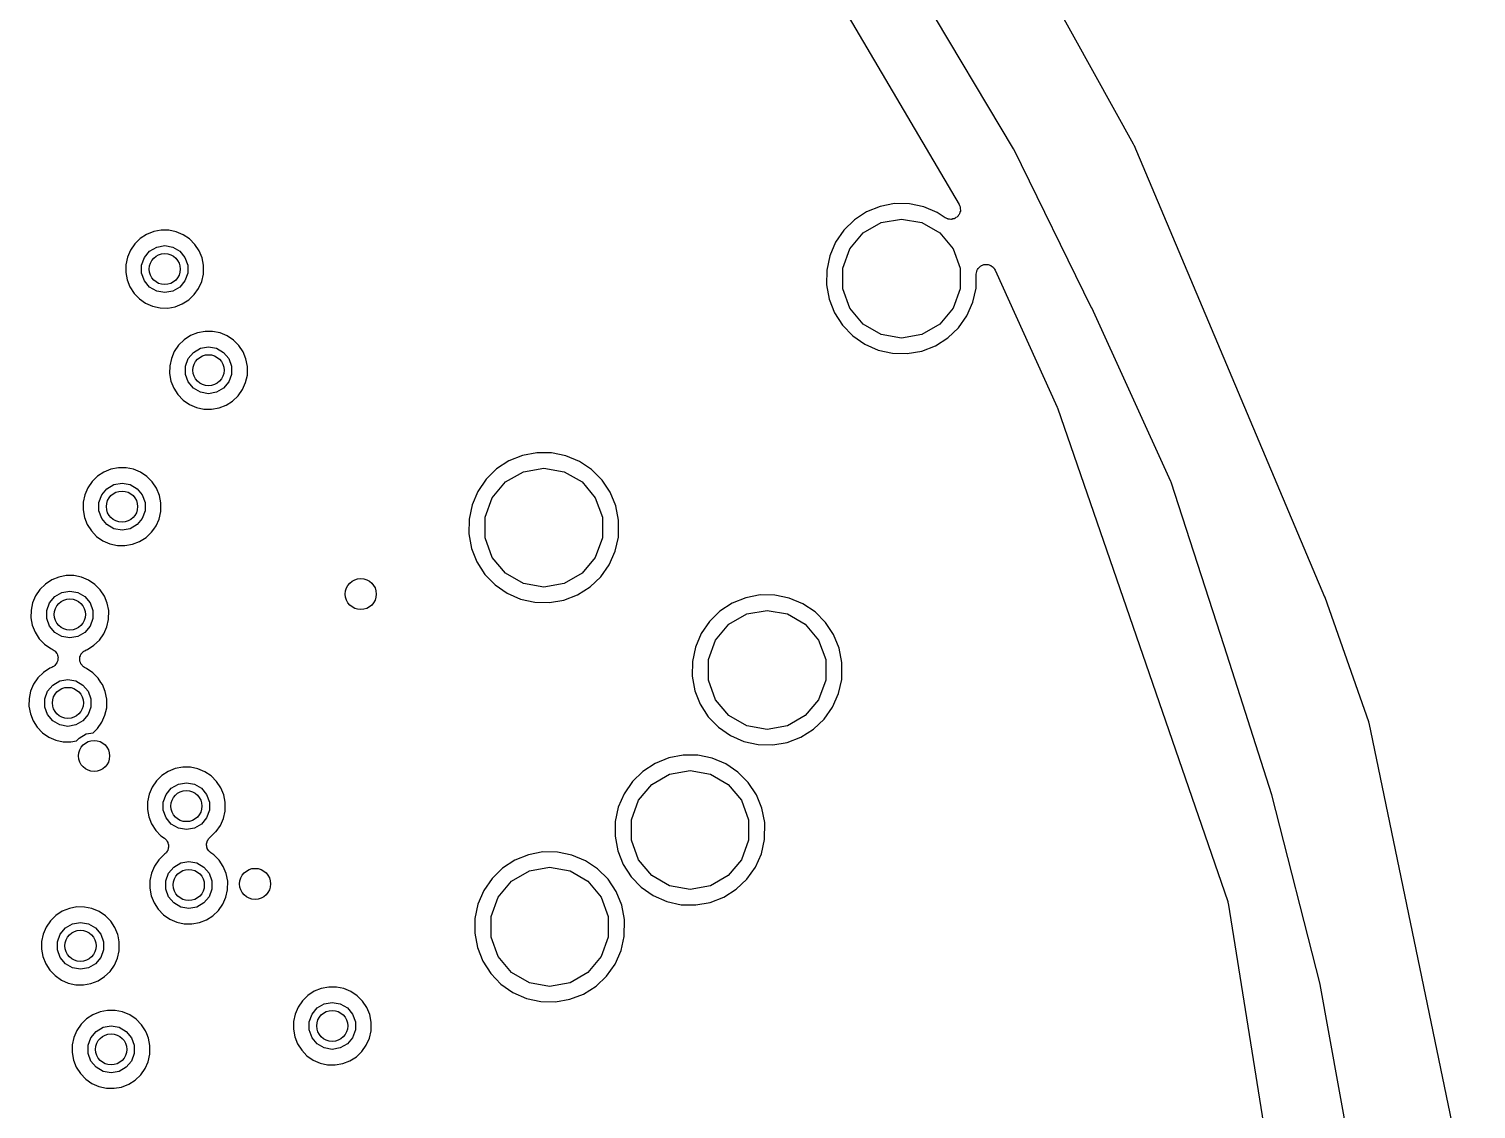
# Model space of a CAD drawing. Extents: x 83.8 to 170.2, y -169.8 to -83.8.
# Drawn here: x 151.32 to 169.91, y -119.61 to -105.72 of the extents above; entities that cross this region are included whole.
import ezdxf

# ---------------------------------------------------------------- set-up
doc = ezdxf.new("R2010")
doc.units = 0
doc.header["$MEASUREMENT"] = 0
doc.layers.add('BLACK', color=7, linetype='CONTINUOUS')

msp = doc.modelspace()

# ---------------------------------------------------------------- linework, layer by layer
at = {"layer": 'Black'}
for p, q in [((160.778, -103.744), (163.272, -107.981)), ((163.972, -107.264), (162.75, -105.22)), ((164.486, -105.35), (165.51, -107.201)), ((163.975, -107.269), (163.972, -107.264)), ((164.974, -109.308), (163.975, -107.269)), ((165.51, -107.201), (165.512, -107.208)), ((165.512, -107.208), (165.516, -107.213)), ((165.516, -107.213), (167.969, -113.021)), ((162.258, -108.006), (162.083, -108.076)), ((162.443, -107.97), (162.258, -108.006)), ((162.632, -107.972), (162.443, -107.97)), ((162.817, -108.009), (162.632, -107.972)), ((162.99, -108.083), (162.817, -108.009)), ((163.272, -107.981), (163.277, -107.996)), ((163.277, -107.996), (163.284, -108.01)), ((163.284, -108.01), (163.285, -108.016)), ((163.285, -108.016), (163.287, -108.022)), ((163.287, -108.022), (163.287, -108.038)), ((163.287, -108.038), (163.289, -108.054)), ((163.289, -108.054), (163.288, -108.06)), ((161.925, -108.18), (161.79, -108.312)), ((162.083, -108.076), (161.925, -108.18)), ((162.039, -108.347), (162.269, -108.214)), ((162.269, -108.214), (162.531, -108.168)), ((162.531, -108.168), (162.792, -108.214)), ((162.792, -108.214), (163.022, -108.347)), ((163.091, -108.151), (162.99, -108.083)), ((163.106, -108.157), (163.091, -108.151)), ((163.12, -108.165), (163.106, -108.157)), ((163.126, -108.166), (163.12, -108.165)), ((163.132, -108.169), (163.126, -108.166)), ((163.148, -108.17), (163.132, -108.169)), ((163.163, -108.172), (163.148, -108.17)), ((163.17, -108.171), (163.163, -108.172)), ((163.176, -108.172), (163.17, -108.171)), ((163.191, -108.167), (163.176, -108.172)), ((163.207, -108.164), (163.191, -108.167)), ((163.212, -108.161), (163.207, -108.164)), ((163.218, -108.159), (163.212, -108.161)), ((163.231, -108.15), (163.218, -108.159)), ((163.245, -108.142), (163.231, -108.15)), ((163.249, -108.137), (163.245, -108.142)), ((163.254, -108.134), (163.249, -108.137)), ((163.263, -108.12), (163.254, -108.134)), ((163.273, -108.108), (163.263, -108.12)), ((163.275, -108.102), (163.273, -108.108)), ((163.278, -108.097), (163.275, -108.102)), ((163.282, -108.081), (163.278, -108.097)), ((163.288, -108.066), (163.282, -108.081)), ((163.288, -108.06), (163.288, -108.066)), ((152.747, -108.419), (152.677, -108.488)), ((152.829, -108.366), (152.747, -108.419)), ((152.92, -108.329), (152.829, -108.366)), ((153.016, -108.311), (152.92, -108.329)), ((153.114, -108.311), (153.016, -108.311)), ((153.21, -108.331), (153.114, -108.311)), ((153.301, -108.369), (153.21, -108.331)), ((153.382, -108.424), (153.301, -108.369)), ((153.451, -108.493), (153.382, -108.424)), ((161.79, -108.312), (161.684, -108.467)), ((161.868, -108.55), (162.039, -108.347)), ((163.022, -108.347), (163.193, -108.55)), ((152.621, -108.569), (152.583, -108.659)), ((152.677, -108.488), (152.621, -108.569)), ((152.801, -108.66), (152.868, -108.58)), ((152.868, -108.58), (152.959, -108.528)), ((152.959, -108.528), (153.062, -108.51)), ((153.062, -108.51), (153.165, -108.528)), ((153.165, -108.528), (153.255, -108.58)), ((153.255, -108.58), (153.322, -108.66)), ((153.505, -108.575), (153.451, -108.493)), ((153.543, -108.666), (153.505, -108.575)), ((161.684, -108.467), (161.609, -108.641)), ((161.777, -108.8), (161.868, -108.55)), ((163.193, -108.55), (163.284, -108.8)), ((152.562, -108.755), (152.561, -108.853)), ((152.583, -108.659), (152.562, -108.755)), ((152.765, -108.759), (152.801, -108.66)), ((152.765, -108.863), (152.765, -108.759)), ((153.322, -108.66), (153.358, -108.759)), ((153.358, -108.759), (153.358, -108.863)), ((153.561, -108.761), (153.543, -108.666)), ((153.56, -108.875), (153.561, -108.761)), ((161.609, -108.641), (161.57, -108.825)), ((163.52, -108.799), (163.523, -108.794)), ((163.523, -108.794), (163.536, -108.784)), ((163.536, -108.784), (163.547, -108.772)), ((163.547, -108.772), (163.553, -108.77)), ((163.553, -108.77), (163.557, -108.766)), ((163.557, -108.766), (163.573, -108.761)), ((163.573, -108.761), (163.588, -108.754)), ((163.588, -108.754), (163.593, -108.754)), ((163.593, -108.754), (163.599, -108.752)), ((163.599, -108.752), (163.615, -108.752)), ((163.615, -108.752), (163.632, -108.751)), ((163.632, -108.751), (163.637, -108.752)), ((163.637, -108.752), (163.643, -108.752)), ((163.643, -108.752), (163.658, -108.758)), ((163.658, -108.758), (163.674, -108.763)), ((163.674, -108.763), (163.679, -108.766)), ((163.679, -108.766), (163.684, -108.768)), ((163.684, -108.768), (163.697, -108.779)), ((163.697, -108.779), (163.71, -108.788)), ((163.71, -108.788), (163.713, -108.793)), ((163.713, -108.793), (163.717, -108.797)), ((163.717, -108.797), (163.725, -108.811)), ((152.561, -108.853), (152.579, -108.949)), ((152.579, -108.949), (152.615, -109.041)), ((152.801, -108.962), (152.765, -108.863)), ((152.868, -109.042), (152.801, -108.962)), ((153.322, -108.962), (153.255, -109.042)), ((153.358, -108.863), (153.322, -108.962)), ((153.498, -109.059), (153.538, -108.97)), ((153.538, -108.97), (153.56, -108.875)), ((161.57, -108.825), (161.567, -109.014)), ((161.777, -109.066), (161.777, -108.8)), ((163.284, -108.8), (163.284, -109.066)), ((163.49, -109.055), (163.492, -108.875)), ((163.492, -108.875), (163.495, -108.859)), ((163.495, -108.859), (163.497, -108.843)), ((163.497, -108.843), (163.499, -108.838)), ((163.499, -108.838), (163.5, -108.832)), ((163.5, -108.832), (163.509, -108.818)), ((163.509, -108.818), (163.516, -108.803)), ((163.516, -108.803), (163.52, -108.799)), ((163.725, -108.811), (163.735, -108.825)), ((163.735, -108.825), (164.53, -110.584)), ((152.615, -109.041), (152.668, -109.123)), ((152.668, -109.123), (152.736, -109.194)), ((152.959, -109.094), (152.868, -109.042)), ((153.062, -109.112), (152.959, -109.094)), ((153.165, -109.094), (153.062, -109.112)), ((153.255, -109.042), (153.165, -109.094)), ((153.371, -109.207), (153.442, -109.139)), ((153.442, -109.139), (153.498, -109.059)), ((161.567, -109.014), (161.601, -109.199)), ((161.868, -109.315), (161.777, -109.066)), ((163.284, -109.066), (163.193, -109.315)), ((163.448, -109.238), (163.49, -109.055)), ((152.736, -109.194), (152.816, -109.25)), ((152.816, -109.25), (152.906, -109.289)), ((152.906, -109.289), (153.002, -109.31)), ((153.002, -109.31), (153.1, -109.312)), ((153.1, -109.312), (153.197, -109.295)), ((153.197, -109.295), (153.288, -109.259)), ((153.288, -109.259), (153.371, -109.207)), ((161.601, -109.199), (161.671, -109.375)), ((162.039, -109.519), (161.868, -109.315)), ((163.193, -109.315), (163.022, -109.519)), ((163.371, -109.41), (163.448, -109.238)), ((164.975, -109.31), (164.974, -109.308)), ((165.994, -111.541), (164.975, -109.31)), ((161.671, -109.375), (161.773, -109.533)), ((161.773, -109.533), (161.904, -109.669)), ((162.269, -109.652), (162.039, -109.519)), ((163.022, -109.519), (162.792, -109.652)), ((163.262, -109.565), (163.371, -109.41)), ((153.311, -109.72), (153.241, -109.788)), ((153.393, -109.666), (153.311, -109.72)), ((153.484, -109.629), (153.393, -109.666)), ((153.58, -109.611), (153.484, -109.629)), ((153.678, -109.612), (153.58, -109.611)), ((153.774, -109.631), (153.678, -109.612)), ((153.864, -109.669), (153.774, -109.631)), ((153.946, -109.724), (153.864, -109.669)), ((154.015, -109.794), (153.946, -109.724)), ((161.904, -109.669), (162.059, -109.777)), ((162.531, -109.698), (162.269, -109.652)), ((162.792, -109.652), (162.531, -109.698)), ((162.967, -109.796), (163.126, -109.695)), ((163.126, -109.695), (163.262, -109.565)), ((153.185, -109.869), (153.147, -109.96)), ((153.241, -109.788), (153.185, -109.869)), ((153.365, -109.961), (153.432, -109.881)), ((153.432, -109.881), (153.522, -109.828)), ((153.522, -109.828), (153.625, -109.81)), ((153.625, -109.81), (153.728, -109.828)), ((153.728, -109.828), (153.819, -109.881)), ((153.819, -109.881), (153.886, -109.961)), ((154.069, -109.876), (154.015, -109.794)), ((154.106, -109.966), (154.069, -109.876)), ((162.059, -109.777), (162.232, -109.852)), ((162.232, -109.852), (162.416, -109.893)), ((162.416, -109.893), (162.605, -109.897)), ((162.605, -109.897), (162.791, -109.864)), ((162.791, -109.864), (162.967, -109.796)), ((153.126, -110.055), (153.125, -110.153)), ((153.147, -109.96), (153.126, -110.055)), ((153.329, -110.059), (153.365, -109.961)), ((153.329, -110.164), (153.329, -110.059)), ((153.886, -109.961), (153.922, -110.059)), ((153.922, -110.059), (153.922, -110.164)), ((154.125, -110.062), (154.106, -109.966)), ((154.124, -110.175), (154.125, -110.062)), ((153.125, -110.153), (153.142, -110.25)), ((153.142, -110.25), (153.179, -110.341)), ((153.365, -110.262), (153.329, -110.164)), ((153.432, -110.342), (153.365, -110.262)), ((153.886, -110.262), (153.819, -110.342)), ((153.922, -110.164), (153.886, -110.262)), ((154.062, -110.36), (154.102, -110.27)), ((154.102, -110.27), (154.124, -110.175)), ((153.179, -110.341), (153.232, -110.424)), ((153.232, -110.424), (153.3, -110.494)), ((153.522, -110.394), (153.432, -110.342)), ((153.625, -110.413), (153.522, -110.394)), ((153.728, -110.394), (153.625, -110.413)), ((153.819, -110.342), (153.728, -110.394)), ((153.935, -110.507), (154.006, -110.44)), ((154.006, -110.44), (154.062, -110.36)), ((153.3, -110.494), (153.38, -110.55)), ((153.38, -110.55), (153.47, -110.589)), ((153.47, -110.589), (153.566, -110.61)), ((153.566, -110.61), (153.664, -110.612)), ((153.664, -110.612), (153.761, -110.595)), ((153.761, -110.595), (153.852, -110.56)), ((153.852, -110.56), (153.935, -110.507)), ((164.53, -110.584), (164.531, -110.589)), ((164.531, -110.589), (164.534, -110.595)), ((164.534, -110.595), (166.723, -116.939)), ((157.66, -111.206), (157.485, -111.277)), ((157.846, -111.171), (157.66, -111.206)), ((158.034, -111.172), (157.846, -111.171)), ((158.219, -111.21), (158.034, -111.172)), ((158.393, -111.283), (158.219, -111.21)), ((152.371, -111.382), (152.28, -111.419)), ((152.467, -111.364), (152.371, -111.382)), ((152.565, -111.364), (152.467, -111.364)), ((152.661, -111.384), (152.565, -111.364)), ((152.752, -111.422), (152.661, -111.384)), ((157.328, -111.38), (157.193, -111.512)), ((157.485, -111.277), (157.328, -111.38)), ((157.672, -111.415), (157.933, -111.368)), ((157.933, -111.368), (158.195, -111.415)), ((158.549, -111.388), (158.393, -111.283)), ((158.682, -111.522), (158.549, -111.388)), ((152.128, -111.541), (152.073, -111.622)), ((152.198, -111.472), (152.128, -111.541)), ((152.28, -111.419), (152.198, -111.472)), ((152.319, -111.633), (152.41, -111.581)), ((152.41, -111.581), (152.513, -111.563)), ((152.513, -111.563), (152.616, -111.581)), ((152.616, -111.581), (152.707, -111.633)), ((152.833, -111.477), (152.752, -111.422)), ((152.902, -111.546), (152.833, -111.477)), ((152.957, -111.628), (152.902, -111.546)), ((157.193, -111.512), (157.086, -111.668)), ((157.271, -111.751), (157.442, -111.547)), ((157.442, -111.547), (157.672, -111.415)), ((158.195, -111.415), (158.425, -111.547)), ((158.425, -111.547), (158.596, -111.751)), ((158.787, -111.679), (158.682, -111.522)), ((165.996, -111.548), (165.994, -111.541)), ((166.676, -113.652), (165.996, -111.548)), ((152.034, -111.712), (152.014, -111.808)), ((152.073, -111.622), (152.034, -111.712)), ((152.216, -111.812), (152.252, -111.713)), ((152.252, -111.713), (152.319, -111.633)), ((152.707, -111.633), (152.774, -111.713)), ((152.774, -111.713), (152.809, -111.812)), ((152.994, -111.719), (152.957, -111.628)), ((153.013, -111.814), (152.994, -111.719)), ((157.086, -111.668), (157.012, -111.841)), ((157.18, -112), (157.271, -111.751)), ((158.596, -111.751), (158.687, -112)), ((158.859, -111.854), (158.787, -111.679)), ((152.014, -111.808), (152.012, -111.906)), ((152.012, -111.906), (152.03, -112.003)), ((152.216, -111.916), (152.216, -111.812)), ((152.252, -112.015), (152.216, -111.916)), ((152.809, -111.916), (152.774, -112.015)), ((152.809, -111.812), (152.809, -111.916)), ((152.99, -112.023), (153.011, -111.928)), ((153.011, -111.928), (153.013, -111.814)), ((157.012, -111.841), (156.973, -112.026)), ((158.895, -112.038), (158.859, -111.854)), ((152.03, -112.003), (152.066, -112.094)), ((152.066, -112.094), (152.119, -112.176)), ((152.319, -112.095), (152.252, -112.015)), ((152.41, -112.147), (152.319, -112.095)), ((152.707, -112.095), (152.616, -112.147)), ((152.774, -112.015), (152.707, -112.095)), ((152.922, -112.152), (152.95, -112.112)), ((152.95, -112.112), (152.99, -112.023)), ((156.973, -112.026), (156.97, -112.214)), ((157.18, -112.266), (157.18, -112)), ((158.687, -112), (158.687, -112.266)), ((158.892, -112.255), (158.895, -112.038)), ((152.119, -112.176), (152.187, -112.247)), ((152.187, -112.247), (152.268, -112.303)), ((152.268, -112.303), (152.358, -112.342)), ((152.513, -112.165), (152.41, -112.147)), ((152.616, -112.147), (152.513, -112.165)), ((152.648, -112.348), (152.739, -112.313)), ((152.739, -112.313), (152.822, -112.26)), ((152.822, -112.26), (152.893, -112.192)), ((152.893, -112.192), (152.922, -112.152)), ((152.922, -112.152), (152.922, -112.152)), ((156.97, -112.214), (157.004, -112.4)), ((157.271, -112.516), (157.18, -112.266)), ((158.687, -112.266), (158.596, -112.516)), ((158.851, -112.438), (158.892, -112.255)), ((152.358, -112.342), (152.453, -112.363)), ((152.453, -112.363), (152.551, -112.365)), ((152.551, -112.365), (152.648, -112.348)), ((157.004, -112.4), (157.074, -112.575)), ((157.442, -112.719), (157.271, -112.516)), ((158.596, -112.516), (158.425, -112.719)), ((158.774, -112.611), (158.851, -112.438)), ((157.074, -112.575), (157.176, -112.734)), ((158.665, -112.765), (158.774, -112.611)), ((151.528, -112.858), (151.458, -112.927)), ((151.61, -112.805), (151.528, -112.858)), ((151.701, -112.768), (151.61, -112.805)), ((151.797, -112.749), (151.701, -112.768)), ((151.895, -112.75), (151.797, -112.749)), ((151.991, -112.77), (151.895, -112.75)), ((152.082, -112.808), (151.991, -112.77)), ((152.163, -112.863), (152.082, -112.808)), ((152.232, -112.932), (152.163, -112.863)), ((157.176, -112.734), (157.307, -112.869)), ((157.307, -112.869), (157.462, -112.977)), ((157.672, -112.852), (157.442, -112.719)), ((157.933, -112.898), (157.672, -112.852)), ((158.195, -112.852), (157.933, -112.898)), ((158.425, -112.719), (158.195, -112.852)), ((158.528, -112.895), (158.665, -112.765)), ((151.403, -113.008), (151.364, -113.098)), ((151.458, -112.927), (151.403, -113.008)), ((151.582, -113.099), (151.649, -113.019)), ((151.649, -113.019), (151.74, -112.967)), ((151.74, -112.967), (151.843, -112.949)), ((151.843, -112.949), (151.946, -112.967)), ((151.946, -112.967), (152.036, -113.019)), ((152.036, -113.019), (152.104, -113.099)), ((152.287, -113.014), (152.232, -112.932)), ((152.324, -113.105), (152.287, -113.014)), ((157.462, -112.977), (157.635, -113.053)), ((157.635, -113.053), (157.819, -113.093)), ((158.007, -113.097), (158.193, -113.064)), ((158.193, -113.064), (158.369, -112.996)), ((158.369, -112.996), (158.528, -112.895)), ((160.531, -113.035), (160.356, -113.105)), ((160.716, -112.999), (160.531, -113.035)), ((160.905, -113.001), (160.716, -112.999)), ((161.089, -113.039), (160.905, -113.001)), ((161.263, -113.112), (161.089, -113.039)), ((167.969, -113.021), (167.97, -113.025)), ((167.97, -113.025), (167.972, -113.029)), ((167.972, -113.029), (168.532, -114.625)), ((151.344, -113.194), (151.342, -113.292)), ((151.364, -113.098), (151.344, -113.194)), ((151.546, -113.198), (151.582, -113.099)), ((151.546, -113.302), (151.546, -113.198)), ((152.104, -113.099), (152.139, -113.198)), ((152.139, -113.198), (152.139, -113.302)), ((152.343, -113.2), (152.324, -113.105)), ((152.341, -113.314), (152.343, -113.2)), ((157.819, -113.093), (158.007, -113.097)), ((160.198, -113.209), (160.063, -113.341)), ((160.356, -113.105), (160.198, -113.209)), ((160.312, -113.376), (160.542, -113.243)), ((160.542, -113.243), (160.803, -113.197)), ((160.803, -113.197), (161.065, -113.243)), ((161.065, -113.243), (161.295, -113.376)), ((161.42, -113.217), (161.263, -113.112)), ((161.553, -113.351), (161.42, -113.217)), ((151.342, -113.292), (151.36, -113.388)), ((151.36, -113.388), (151.396, -113.479)), ((151.582, -113.4), (151.546, -113.302)), ((151.649, -113.48), (151.582, -113.4)), ((152.104, -113.4), (152.036, -113.48)), ((152.139, -113.302), (152.104, -113.4)), ((152.28, -113.498), (152.32, -113.408)), ((152.32, -113.408), (152.341, -113.314)), ((160.063, -113.341), (159.956, -113.496)), ((160.141, -113.58), (160.312, -113.376)), ((161.295, -113.376), (161.466, -113.58)), ((161.657, -113.508), (161.553, -113.351)), ((151.396, -113.479), (151.449, -113.562)), ((151.449, -113.562), (151.517, -113.632)), ((151.517, -113.632), (151.598, -113.688)), ((151.74, -113.533), (151.649, -113.48)), ((151.843, -113.551), (151.74, -113.533)), ((151.946, -113.533), (151.843, -113.551)), ((152.036, -113.48), (151.946, -113.533)), ((152.152, -113.646), (152.223, -113.578)), ((152.223, -113.578), (152.28, -113.498)), ((159.956, -113.496), (159.882, -113.67)), ((160.05, -113.829), (160.141, -113.58)), ((161.466, -113.58), (161.557, -113.829)), ((161.729, -113.683), (161.657, -113.508)), ((151.598, -113.688), (151.615, -113.696)), ((151.615, -113.696), (151.629, -113.705)), ((151.629, -113.705), (151.643, -113.712)), ((151.643, -113.712), (151.647, -113.717)), ((151.647, -113.717), (151.652, -113.72)), ((151.652, -113.72), (151.661, -113.733)), ((151.661, -113.733), (151.672, -113.745)), ((151.672, -113.745), (151.674, -113.751)), ((151.674, -113.751), (151.678, -113.756)), ((151.678, -113.756), (151.683, -113.771)), ((151.683, -113.771), (151.689, -113.786)), ((151.689, -113.786), (151.689, -113.792)), ((151.689, -113.792), (151.691, -113.798)), ((151.691, -113.798), (151.69, -113.814)), ((151.69, -113.814), (151.69, -113.83)), ((151.972, -113.804), (151.973, -113.8)), ((151.972, -113.822), (151.972, -113.804)), ((151.973, -113.796), (151.98, -113.779)), ((151.973, -113.8), (151.973, -113.796)), ((151.98, -113.779), (151.986, -113.763)), ((151.986, -113.763), (151.989, -113.759)), ((151.989, -113.759), (151.99, -113.755)), ((151.99, -113.755), (152.002, -113.742)), ((152.002, -113.742), (152.013, -113.728)), ((152.013, -113.728), (152.017, -113.726)), ((152.017, -113.726), (152.02, -113.723)), ((152.02, -113.723), (152.036, -113.715)), ((152.036, -113.715), (152.051, -113.705)), ((152.051, -113.705), (152.069, -113.698)), ((152.069, -113.698), (152.152, -113.646)), ((159.882, -113.67), (159.843, -113.854)), ((161.765, -113.867), (161.729, -113.683)), ((167.29, -115.566), (166.676, -113.652)), ((151.503, -113.995), (151.433, -114.063)), ((151.585, -113.941), (151.503, -113.995)), ((151.612, -113.93), (151.585, -113.941)), ((151.625, -113.922), (151.612, -113.93)), ((151.64, -113.915), (151.625, -113.922)), ((151.644, -113.91), (151.64, -113.915)), ((151.649, -113.907), (151.644, -113.91)), ((151.659, -113.894), (151.649, -113.907)), ((151.67, -113.883), (151.659, -113.894)), ((151.673, -113.877), (151.67, -113.883)), ((151.677, -113.872), (151.673, -113.877)), ((151.681, -113.857), (151.677, -113.872)), ((151.688, -113.842), (151.681, -113.857)), ((151.69, -113.83), (151.688, -113.836)), ((151.688, -113.836), (151.688, -113.842)), ((151.971, -113.84), (151.972, -113.822)), ((151.972, -113.844), (151.971, -113.84)), ((151.973, -113.848), (151.972, -113.844)), ((151.979, -113.865), (151.973, -113.848)), ((151.984, -113.882), (151.979, -113.865)), ((151.987, -113.885), (151.984, -113.882)), ((151.988, -113.89), (151.987, -113.885)), ((152, -113.903), (151.988, -113.89)), ((152.011, -113.917), (152, -113.903)), ((152.015, -113.919), (152.011, -113.917)), ((152.018, -113.923), (152.015, -113.919)), ((152.033, -113.931), (152.018, -113.923)), ((152.048, -113.941), (152.033, -113.931)), ((152.056, -113.944), (152.048, -113.941)), ((152.138, -113.999), (152.056, -113.944)), ((152.207, -114.069), (152.138, -113.999)), ((159.843, -113.854), (159.84, -114.043)), ((160.05, -114.095), (160.05, -113.829)), ((161.557, -113.829), (161.557, -114.095)), ((161.762, -114.084), (161.765, -113.867)), ((151.377, -114.144), (151.339, -114.234)), ((151.433, -114.063), (151.377, -114.144)), ((151.557, -114.236), (151.624, -114.156)), ((151.624, -114.156), (151.715, -114.103)), ((151.715, -114.103), (151.818, -114.085)), ((151.818, -114.085), (151.921, -114.103)), ((151.921, -114.103), (152.011, -114.156)), ((152.011, -114.156), (152.078, -114.236)), ((152.243, -114.124), (152.207, -114.069)), ((152.261, -114.151), (152.243, -114.124)), ((152.243, -114.124), (152.243, -114.124)), ((152.298, -114.241), (152.261, -114.151)), ((159.84, -114.043), (159.874, -114.229)), ((160.141, -114.345), (160.05, -114.095)), ((161.557, -114.095), (161.466, -114.345)), ((161.721, -114.267), (161.762, -114.084)), ((151.318, -114.33), (151.317, -114.428)), ((151.339, -114.234), (151.318, -114.33)), ((151.521, -114.334), (151.557, -114.236)), ((151.521, -114.439), (151.521, -114.334)), ((152.078, -114.236), (152.114, -114.334)), ((152.114, -114.334), (152.114, -114.439)), ((152.317, -114.336), (152.298, -114.241)), ((152.316, -114.45), (152.317, -114.336)), ((159.874, -114.229), (159.944, -114.404)), ((160.312, -114.548), (160.141, -114.345)), ((161.466, -114.345), (161.295, -114.548)), ((161.644, -114.44), (161.721, -114.267)), ((151.317, -114.428), (151.335, -114.525)), ((151.335, -114.525), (151.371, -114.616)), ((151.557, -114.537), (151.521, -114.439)), ((151.624, -114.617), (151.557, -114.537)), ((152.078, -114.537), (152.011, -114.617)), ((152.114, -114.439), (152.078, -114.537)), ((152.254, -114.635), (152.294, -114.545)), ((152.294, -114.545), (152.316, -114.45)), ((159.944, -114.404), (160.046, -114.563)), ((160.046, -114.563), (160.177, -114.698)), ((160.542, -114.681), (160.312, -114.548)), ((161.295, -114.548), (161.065, -114.681)), ((161.535, -114.594), (161.644, -114.44)), ((151.371, -114.616), (151.424, -114.698)), ((151.424, -114.698), (151.492, -114.769)), ((151.715, -114.669), (151.624, -114.617)), ((151.818, -114.688), (151.715, -114.669)), ((151.921, -114.669), (151.818, -114.688)), ((152.011, -114.617), (151.921, -114.669)), ((152.141, -114.769), (152.198, -114.715)), ((152.198, -114.715), (152.254, -114.635)), ((160.177, -114.698), (160.332, -114.806)), ((160.803, -114.727), (160.542, -114.681)), ((161.065, -114.681), (160.803, -114.727)), ((161.239, -114.825), (161.399, -114.724)), ((161.399, -114.724), (161.535, -114.594)), ((168.532, -114.625), (168.533, -114.633)), ((168.533, -114.633), (168.536, -114.641)), ((168.536, -114.641), (169.915, -121.297)), ((151.492, -114.769), (151.572, -114.825)), ((151.572, -114.825), (151.662, -114.864)), ((151.662, -114.864), (151.758, -114.885)), ((151.758, -114.885), (151.856, -114.887)), ((151.856, -114.887), (151.929, -114.874)), ((151.929, -114.874), (151.961, -114.837)), ((151.961, -114.837), (152.051, -114.785)), ((152.051, -114.785), (152.141, -114.769)), ((160.332, -114.806), (160.505, -114.881)), ((160.505, -114.881), (160.689, -114.922)), ((160.689, -114.922), (160.878, -114.926)), ((160.878, -114.926), (161.063, -114.893)), ((161.063, -114.893), (161.239, -114.825)), ((159.54, -115.092), (159.365, -115.163)), ((159.725, -115.057), (159.54, -115.092)), ((159.914, -115.058), (159.725, -115.057)), ((160.099, -115.096), (159.914, -115.058)), ((160.273, -115.169), (160.099, -115.096)), ((153.107, -115.267), (153.025, -115.32)), ((153.198, -115.23), (153.107, -115.267)), ((153.294, -115.212), (153.198, -115.23)), ((153.392, -115.212), (153.294, -115.212)), ((153.488, -115.232), (153.392, -115.212)), ((153.579, -115.27), (153.488, -115.232)), ((153.66, -115.325), (153.579, -115.27)), ((159.207, -115.266), (159.072, -115.398)), ((159.365, -115.163), (159.207, -115.266)), ((159.321, -115.434), (159.551, -115.301)), ((159.551, -115.301), (159.813, -115.255)), ((159.813, -115.255), (160.075, -115.301)), ((160.075, -115.301), (160.305, -115.434)), ((160.429, -115.275), (160.273, -115.169)), ((160.562, -115.409), (160.429, -115.275)), ((152.899, -115.47), (152.861, -115.56)), ((152.955, -115.389), (152.899, -115.47)), ((153.025, -115.32), (152.955, -115.389)), ((153.079, -115.561), (153.146, -115.481)), ((153.146, -115.481), (153.237, -115.429)), ((153.237, -115.429), (153.34, -115.411)), ((153.34, -115.411), (153.443, -115.429)), ((153.443, -115.429), (153.533, -115.481)), ((153.533, -115.481), (153.6, -115.561)), ((153.729, -115.394), (153.66, -115.325)), ((153.783, -115.476), (153.729, -115.394)), ((153.821, -115.567), (153.783, -115.476)), ((159.072, -115.398), (158.966, -115.554)), ((159.15, -115.637), (159.321, -115.434)), ((160.305, -115.434), (160.475, -115.637)), ((160.666, -115.566), (160.562, -115.409)), ((152.84, -115.656), (152.839, -115.754)), ((152.861, -115.56), (152.84, -115.656)), ((153.043, -115.66), (153.079, -115.561)), ((153.043, -115.764), (153.043, -115.66)), ((153.6, -115.561), (153.636, -115.66)), ((153.636, -115.66), (153.636, -115.764)), ((153.84, -115.662), (153.821, -115.567)), ((153.838, -115.776), (153.84, -115.662)), ((158.966, -115.554), (158.891, -115.727)), ((159.06, -115.887), (159.15, -115.637)), ((160.475, -115.637), (160.566, -115.887)), ((160.738, -115.74), (160.666, -115.566)), ((167.291, -115.569), (167.29, -115.566)), ((167.91, -117.999), (167.291, -115.569)), ((152.839, -115.754), (152.857, -115.85)), ((152.857, -115.85), (152.893, -115.942)), ((153.079, -115.862), (153.043, -115.764)), ((153.146, -115.943), (153.079, -115.862)), ((153.6, -115.862), (153.533, -115.943)), ((153.636, -115.764), (153.6, -115.862)), ((153.816, -115.87), (153.838, -115.776)), ((158.891, -115.727), (158.852, -115.912)), ((160.775, -115.924), (160.738, -115.74)), ((152.893, -115.942), (152.946, -116.024)), ((152.946, -116.024), (153.014, -116.094)), ((153.237, -115.995), (153.146, -115.943)), ((153.34, -116.013), (153.237, -115.995)), ((153.443, -115.995), (153.34, -116.013)), ((153.533, -115.943), (153.443, -115.995)), ((153.64, -116.116), (153.72, -116.04)), ((153.72, -116.04), (153.722, -116.038)), ((153.722, -116.038), (153.777, -115.96)), ((153.722, -116.038), (153.722, -116.038)), ((153.722, -116.038), (153.722, -116.038)), ((153.777, -115.96), (153.816, -115.87)), ((158.852, -115.912), (158.85, -116.1)), ((159.06, -116.152), (159.06, -115.887)), ((160.566, -115.887), (160.566, -116.152)), ((160.772, -116.142), (160.775, -115.924)), ((153.014, -116.094), (153.058, -116.125)), ((153.058, -116.125), (153.067, -116.134)), ((153.067, -116.134), (153.078, -116.142)), ((153.078, -116.142), (153.083, -116.15)), ((153.083, -116.15), (153.089, -116.156)), ((153.089, -116.156), (153.095, -116.168)), ((153.095, -116.168), (153.102, -116.179)), ((153.102, -116.179), (153.104, -116.188)), ((153.104, -116.188), (153.108, -116.196)), ((153.108, -116.196), (153.109, -116.209)), ((153.109, -116.209), (153.112, -116.222)), ((153.112, -116.222), (153.111, -116.231)), ((153.111, -116.231), (153.112, -116.24)), ((153.6, -116.2), (153.601, -116.195)), ((153.601, -116.207), (153.6, -116.2)), ((153.6, -116.214), (153.601, -116.207)), ((153.603, -116.229), (153.6, -116.214)), ((153.601, -116.194), (153.602, -116.192)), ((153.601, -116.195), (153.601, -116.194)), ((153.602, -116.192), (153.604, -116.185)), ((153.605, -116.244), (153.603, -116.229)), ((153.604, -116.185), (153.606, -116.17)), ((153.606, -116.17), (153.609, -116.164)), ((153.609, -116.164), (153.611, -116.157)), ((153.611, -116.157), (153.613, -116.153)), ((153.613, -116.153), (153.614, -116.152)), ((153.614, -116.152), (153.619, -116.145)), ((153.619, -116.145), (153.626, -116.131)), ((153.626, -116.131), (153.631, -116.127)), ((153.631, -116.127), (153.635, -116.121)), ((153.635, -116.121), (153.639, -116.118)), ((153.639, -116.118), (153.64, -116.116)), ((158.85, -116.1), (158.884, -116.286)), ((159.15, -116.402), (159.06, -116.152)), ((160.566, -116.152), (160.475, -116.402)), ((160.73, -116.325), (160.772, -116.142)), ((152.987, -116.403), (152.931, -116.484)), ((153.065, -116.326), (152.987, -116.403)), ((153.075, -116.319), (153.065, -116.326)), ((153.08, -116.311), (153.075, -116.319)), ((153.087, -116.305), (153.08, -116.311)), ((153.093, -116.293), (153.087, -116.305)), ((153.1, -116.282), (153.093, -116.293)), ((153.103, -116.274), (153.1, -116.282)), ((153.107, -116.266), (153.103, -116.274)), ((153.108, -116.253), (153.107, -116.266)), ((153.112, -116.24), (153.108, -116.253)), ((153.608, -116.25), (153.605, -116.244)), ((153.609, -116.257), (153.608, -116.25)), ((153.617, -116.27), (153.609, -116.257)), ((153.624, -116.284), (153.617, -116.27)), ((153.629, -116.288), (153.624, -116.284)), ((153.633, -116.295), (153.629, -116.288)), ((153.645, -116.304), (153.633, -116.295)), ((153.656, -116.314), (153.645, -116.304)), ((153.692, -116.338), (153.656, -116.314)), ((153.761, -116.408), (153.692, -116.338)), ((153.815, -116.49), (153.761, -116.408)), ((157.562, -116.407), (157.404, -116.511)), ((157.737, -116.337), (157.562, -116.407)), ((157.922, -116.301), (157.737, -116.337)), ((158.111, -116.303), (157.922, -116.301)), ((158.295, -116.341), (158.111, -116.303)), ((158.469, -116.414), (158.295, -116.341)), ((158.626, -116.519), (158.469, -116.414)), ((158.884, -116.286), (158.953, -116.461)), ((159.321, -116.605), (159.15, -116.402)), ((160.475, -116.402), (160.305, -116.605)), ((160.653, -116.497), (160.73, -116.325)), ((152.893, -116.574), (152.872, -116.67)), ((152.931, -116.484), (152.893, -116.574)), ((153.075, -116.673), (153.111, -116.575)), ((153.111, -116.575), (153.178, -116.495)), ((153.178, -116.495), (153.268, -116.443)), ((153.268, -116.443), (153.371, -116.424)), ((153.371, -116.424), (153.474, -116.443)), ((153.474, -116.443), (153.565, -116.495)), ((153.565, -116.495), (153.632, -116.575)), ((153.632, -116.575), (153.668, -116.673)), ((153.852, -116.58), (153.815, -116.49)), ((153.871, -116.676), (153.852, -116.58)), ((157.404, -116.511), (157.269, -116.643)), ((157.518, -116.678), (157.748, -116.545)), ((157.748, -116.545), (158.009, -116.499)), ((158.009, -116.499), (158.271, -116.545)), ((158.271, -116.545), (158.501, -116.678)), ((158.759, -116.653), (158.626, -116.519)), ((158.953, -116.461), (159.055, -116.62)), ((159.551, -116.738), (159.321, -116.605)), ((160.305, -116.605), (160.075, -116.738)), ((160.545, -116.651), (160.653, -116.497)), ((152.872, -116.67), (152.871, -116.768)), ((152.871, -116.768), (152.888, -116.864)), ((153.075, -116.778), (153.075, -116.673)), ((153.111, -116.876), (153.075, -116.778)), ((153.668, -116.778), (153.632, -116.876)), ((153.668, -116.673), (153.668, -116.778)), ((153.848, -116.884), (153.87, -116.789)), ((153.87, -116.789), (153.871, -116.676)), ((157.269, -116.643), (157.162, -116.798)), ((157.347, -116.882), (157.518, -116.678)), ((158.501, -116.678), (158.672, -116.882)), ((158.863, -116.81), (158.759, -116.653)), ((159.055, -116.62), (159.186, -116.756)), ((159.186, -116.756), (159.341, -116.863)), ((159.813, -116.784), (159.551, -116.738)), ((160.075, -116.738), (159.813, -116.784)), ((160.249, -116.882), (160.408, -116.781)), ((160.408, -116.781), (160.545, -116.651)), ((152.888, -116.864), (152.925, -116.955)), ((152.925, -116.955), (152.978, -117.038)), ((153.178, -116.956), (153.111, -116.876)), ((153.268, -117.009), (153.178, -116.956)), ((153.565, -116.956), (153.474, -117.009)), ((153.632, -116.876), (153.565, -116.956)), ((153.752, -117.054), (153.808, -116.974)), ((153.808, -116.974), (153.848, -116.884)), ((157.088, -116.972), (157.049, -117.156)), ((157.162, -116.798), (157.088, -116.972)), ((157.256, -117.131), (157.347, -116.882)), ((158.672, -116.882), (158.763, -117.131)), ((158.935, -116.985), (158.863, -116.81)), ((159.341, -116.863), (159.514, -116.939)), ((159.514, -116.939), (159.698, -116.979)), ((159.698, -116.979), (159.887, -116.983)), ((159.887, -116.983), (160.073, -116.951)), ((160.073, -116.951), (160.249, -116.882)), ((166.723, -116.939), (166.725, -116.95)), ((166.725, -116.95), (166.729, -116.96)), ((166.729, -116.96), (167.927, -124.442)), ((151.664, -117.117), (151.594, -117.185)), ((151.746, -117.063), (151.664, -117.117)), ((151.837, -117.026), (151.746, -117.063)), ((151.933, -117.008), (151.837, -117.026)), ((152.031, -117.009), (151.933, -117.008)), ((152.127, -117.028), (152.031, -117.009)), ((152.218, -117.066), (152.127, -117.028)), ((152.299, -117.121), (152.218, -117.066)), ((152.368, -117.191), (152.299, -117.121)), ((152.978, -117.038), (153.046, -117.108)), ((153.046, -117.108), (153.126, -117.164)), ((153.126, -117.164), (153.216, -117.203)), ((153.371, -117.027), (153.268, -117.009)), ((153.474, -117.009), (153.371, -117.027)), ((153.598, -117.174), (153.681, -117.122)), ((153.681, -117.122), (153.752, -117.054)), ((157.049, -117.156), (157.046, -117.345)), ((157.256, -117.397), (157.256, -117.131)), ((158.763, -117.131), (158.763, -117.397)), ((158.971, -117.169), (158.935, -116.985)), ((151.538, -117.266), (151.5, -117.356)), ((151.594, -117.185), (151.538, -117.266)), ((151.718, -117.358), (151.785, -117.278)), ((151.785, -117.278), (151.876, -117.225)), ((151.876, -117.225), (151.979, -117.207)), ((151.979, -117.207), (152.082, -117.225)), ((152.082, -117.225), (152.172, -117.278)), ((152.172, -117.278), (152.239, -117.358)), ((152.422, -117.272), (152.368, -117.191)), ((152.46, -117.363), (152.422, -117.272)), ((153.216, -117.203), (153.312, -117.224)), ((153.312, -117.224), (153.41, -117.227)), ((153.41, -117.227), (153.507, -117.21)), ((153.507, -117.21), (153.598, -117.174)), ((157.046, -117.345), (157.08, -117.531)), ((158.968, -117.386), (158.971, -117.169)), ((151.479, -117.452), (151.478, -117.55)), ((151.5, -117.356), (151.479, -117.452)), ((151.682, -117.456), (151.718, -117.358)), ((151.682, -117.561), (151.682, -117.456)), ((152.239, -117.358), (152.275, -117.456)), ((152.275, -117.456), (152.275, -117.561)), ((152.463, -117.38), (152.46, -117.363)), ((152.478, -117.458), (152.463, -117.38)), ((152.477, -117.572), (152.478, -117.458)), ((157.08, -117.531), (157.15, -117.706)), ((157.347, -117.647), (157.256, -117.397)), ((158.763, -117.397), (158.672, -117.647)), ((158.927, -117.569), (158.968, -117.386)), ((151.478, -117.55), (151.496, -117.647)), ((151.496, -117.647), (151.532, -117.738)), ((151.718, -117.659), (151.682, -117.561)), ((151.785, -117.739), (151.718, -117.659)), ((152.239, -117.659), (152.172, -117.739)), ((152.275, -117.561), (152.239, -117.659)), ((152.415, -117.756), (152.455, -117.667)), ((152.455, -117.667), (152.477, -117.572)), ((157.15, -117.706), (157.252, -117.865)), ((157.518, -117.85), (157.347, -117.647)), ((158.672, -117.647), (158.501, -117.85)), ((158.85, -117.742), (158.927, -117.569)), ((151.532, -117.738), (151.585, -117.82)), ((151.585, -117.82), (151.653, -117.891)), ((151.653, -117.891), (151.734, -117.947)), ((151.876, -117.791), (151.785, -117.739)), ((151.979, -117.809), (151.876, -117.791)), ((152.082, -117.791), (151.979, -117.809)), ((152.172, -117.739), (152.082, -117.791)), ((152.205, -117.957), (152.288, -117.904)), ((152.288, -117.904), (152.359, -117.837)), ((152.359, -117.837), (152.415, -117.756)), ((157.252, -117.865), (157.383, -118)), ((157.748, -117.983), (157.518, -117.85)), ((158.501, -117.85), (158.271, -117.983)), ((158.605, -118.026), (158.741, -117.896)), ((158.741, -117.896), (158.85, -117.742)), ((151.734, -117.947), (151.823, -117.986)), ((151.823, -117.986), (151.919, -118.007)), ((151.919, -118.007), (152.017, -118.009)), ((152.017, -118.009), (152.114, -117.992)), ((152.114, -117.992), (152.205, -117.957)), ((154.983, -118.092), (154.901, -118.146)), ((155.074, -118.055), (154.983, -118.092)), ((155.17, -118.037), (155.074, -118.055)), ((155.268, -118.037), (155.17, -118.037)), ((155.364, -118.057), (155.268, -118.037)), ((155.454, -118.095), (155.364, -118.057)), ((155.536, -118.15), (155.454, -118.095)), ((157.383, -118), (157.538, -118.108)), ((158.009, -118.029), (157.748, -117.983)), ((158.271, -117.983), (158.009, -118.029)), ((158.445, -118.127), (158.605, -118.026)), ((167.911, -118.003), (167.91, -117.999)), ((168.337, -120.337), (167.911, -118.003)), ((154.831, -118.214), (154.775, -118.295)), ((154.901, -118.146), (154.831, -118.214)), ((155.022, -118.306), (155.112, -118.254)), ((155.112, -118.254), (155.215, -118.236)), ((155.215, -118.236), (155.318, -118.254)), ((155.318, -118.254), (155.409, -118.306)), ((155.605, -118.22), (155.536, -118.15)), ((155.659, -118.301), (155.605, -118.22)), ((157.538, -118.108), (157.711, -118.183)), ((157.711, -118.183), (157.895, -118.224)), ((157.895, -118.224), (158.084, -118.228)), ((158.084, -118.228), (158.269, -118.195)), ((158.269, -118.195), (158.445, -118.127)), ((152.058, -118.447), (151.988, -118.515)), ((152.14, -118.393), (152.058, -118.447)), ((152.231, -118.356), (152.14, -118.393)), ((152.327, -118.338), (152.231, -118.356)), ((152.425, -118.338), (152.327, -118.338)), ((152.521, -118.358), (152.425, -118.338)), ((152.612, -118.396), (152.521, -118.358)), ((152.693, -118.451), (152.612, -118.396)), ((152.762, -118.521), (152.693, -118.451)), ((154.737, -118.385), (154.716, -118.481)), ((154.775, -118.295), (154.737, -118.385)), ((154.919, -118.485), (154.955, -118.387)), ((154.955, -118.387), (155.022, -118.306)), ((155.409, -118.306), (155.476, -118.387)), ((155.476, -118.387), (155.512, -118.485)), ((155.696, -118.392), (155.659, -118.301)), ((155.715, -118.487), (155.696, -118.392)), ((151.932, -118.596), (151.894, -118.686)), ((151.988, -118.515), (151.932, -118.596)), ((152.112, -118.688), (152.179, -118.607)), ((152.179, -118.607), (152.27, -118.555)), ((152.27, -118.555), (152.373, -118.537)), ((152.373, -118.537), (152.476, -118.555)), ((152.476, -118.555), (152.566, -118.607)), ((152.566, -118.607), (152.633, -118.688)), ((152.816, -118.602), (152.762, -118.521)), ((152.831, -118.638), (152.816, -118.602)), ((152.854, -118.693), (152.831, -118.638)), ((154.716, -118.481), (154.715, -118.579)), ((154.715, -118.579), (154.733, -118.676)), ((154.919, -118.589), (154.919, -118.485)), ((154.955, -118.688), (154.919, -118.589)), ((155.512, -118.589), (155.476, -118.688)), ((155.512, -118.485), (155.512, -118.589)), ((155.692, -118.696), (155.714, -118.601)), ((155.714, -118.601), (155.715, -118.487)), ((151.873, -118.782), (151.872, -118.88)), ((151.894, -118.686), (151.873, -118.782)), ((152.076, -118.786), (152.112, -118.688)), ((152.076, -118.89), (152.076, -118.786)), ((152.633, -118.688), (152.669, -118.786)), ((152.669, -118.786), (152.669, -118.89)), ((152.872, -118.788), (152.854, -118.693)), ((152.871, -118.902), (152.872, -118.788)), ((154.733, -118.676), (154.769, -118.767)), ((154.769, -118.767), (154.822, -118.849)), ((155.022, -118.768), (154.955, -118.688)), ((155.112, -118.82), (155.022, -118.768)), ((155.215, -118.838), (155.112, -118.82)), ((155.318, -118.82), (155.215, -118.838)), ((155.409, -118.768), (155.318, -118.82)), ((155.476, -118.688), (155.409, -118.768)), ((155.596, -118.865), (155.652, -118.785)), ((155.652, -118.785), (155.692, -118.696)), ((151.872, -118.88), (151.89, -118.977)), ((151.89, -118.977), (151.926, -119.068)), ((152.112, -118.989), (152.076, -118.89)), ((152.179, -119.069), (152.112, -118.989)), ((152.633, -118.989), (152.566, -119.069)), ((152.669, -118.89), (152.633, -118.989)), ((152.809, -119.086), (152.849, -118.997)), ((152.849, -118.997), (152.871, -118.902)), ((154.822, -118.849), (154.89, -118.92)), ((154.89, -118.92), (154.97, -118.976)), ((154.97, -118.976), (155.06, -119.015)), ((155.06, -119.015), (155.156, -119.036)), ((155.254, -119.038), (155.351, -119.021)), ((155.351, -119.021), (155.442, -118.986)), ((155.442, -118.986), (155.525, -118.933)), ((155.525, -118.933), (155.596, -118.865)), ((151.926, -119.068), (151.979, -119.15)), ((151.979, -119.15), (152.047, -119.221)), ((152.27, -119.121), (152.179, -119.069)), ((152.373, -119.139), (152.27, -119.121)), ((152.476, -119.121), (152.373, -119.139)), ((152.566, -119.069), (152.476, -119.121)), ((152.682, -119.234), (152.753, -119.166)), ((152.753, -119.166), (152.809, -119.086)), ((155.156, -119.036), (155.254, -119.038)), ((152.047, -119.221), (152.127, -119.277)), ((152.127, -119.277), (152.217, -119.316)), ((152.217, -119.316), (152.313, -119.337)), ((152.313, -119.337), (152.411, -119.339)), ((152.411, -119.339), (152.508, -119.322)), ((152.508, -119.322), (152.599, -119.287)), ((152.599, -119.287), (152.682, -119.234))]:
    msp.add_line(p, q, dxfattribs=at)
for centre in [(153.062, -108.811), (153.625, -110.111), (152.513, -111.864), (155.581, -112.987), (151.843, -113.25), (151.818, -114.386), (152.154, -115.068), (153.34, -115.712), (153.371, -116.726), (154.223, -116.712), (151.979, -117.508), (155.215, -118.537), (152.373, -118.838)]:
    msp.add_circle(centre, 0.2, dxfattribs=at)

doc.saveas('drawing.dxf')
